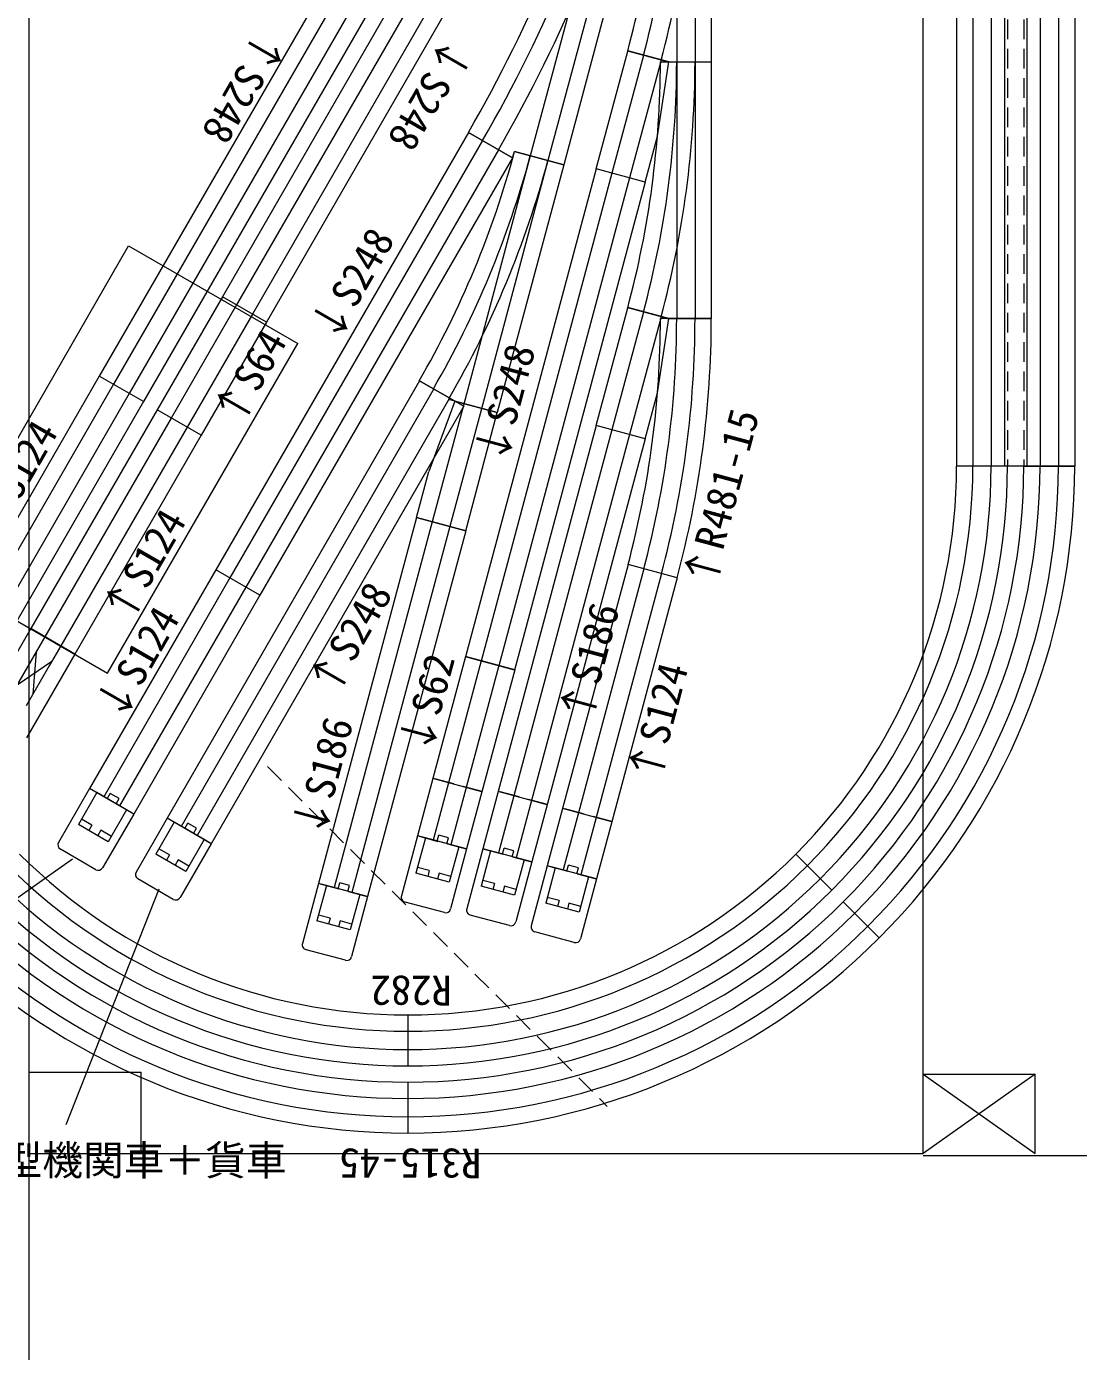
# Model space of a CAD drawing. Units: millimetres, scale not verified. Extents: x -18812 to 36437, y -7239 to 15759.
# Drawn here: x 4218 to 4735, y -2727 to -2077 of the extents above; entities that cross this region are included whole.
import ezdxf
from ezdxf.enums import TextEntityAlignment as Align

# ---------------------------------------------------------------- set-up
doc = ezdxf.new("R2010")
doc.units = ezdxf.units.MM
doc.header["$LTSCALE"] = 8
doc.linetypes.add('DASHED1', pattern=[1.8, 1.2, -0.6])
doc.layers.add('0-6', color=7, linetype='Continuous', lineweight=9)
doc.layers.add('0-7', color=4, linetype='Continuous', lineweight=9)
doc.styles.add('ＭＳ ゴシック', font='')
doc.styles.get('ＭＳ ゴシック').set_extended_font_data('MS Gothic')

msp = doc.modelspace()

# ---------------------------------------------------------------- linework, layer by layer
at = {"layer": '0-6', "color": 2}
for p, q in [((4513.631, -1960.516), (4465.491, -2140.178)), ((4522.325, -1962.845), (4474.184, -2142.507)), ((4537.385, -1968.086), (4537.385, -2094.259)), ((4546.385, -1968.086), (4546.385, -2094.259)), ((4445.214, -1998.58), (4321.214, -2213.354)), ((4453.008, -2003.08), (4329.008, -2217.854)), ((4384.787, -2037.593), (4260.787, -2252.368)), ((4392.581, -2042.093), (4268.581, -2256.868)), ((4682.809, -2044.509), (4682.809, -2292.509)), ((4691.809, -2044.509), (4691.809, -2292.509)), ((4715.809, -2044.509), (4715.809, -2292.509)), ((4724.809, -2044.509), (4724.809, -2292.509)), ((4521.038, -2090.922), (4505.553, -2148.711)), ((4529.731, -2093.251), (4514.247, -2151.04)), ((4537.385, -2094.086), (4537.385, -2220.259)), ((4546.385, -2094.086), (4546.385, -2220.259)), ((4442.034, -2132.687), (4318.034, -2347.461)), ((4449.828, -2137.187), (4325.828, -2351.961)), ((4465.491, -2140.178), (4432.835, -2262.051)), ((4474.184, -2142.507), (4441.528, -2264.381)), ((4505.553, -2148.711), (4441.366, -2388.26)), ((4514.247, -2151.04), (4450.059, -2390.59)), ((4321.214, -2213.354), (4289.135, -2268.917)), ((4329.008, -2217.854), (4296.929, -2273.417)), ((4521.038, -2216.922), (4505.553, -2274.711)), ((4529.731, -2219.251), (4514.247, -2277.04)), ((4260.787, -2252.368), (4198.787, -2359.755)), ((4268.581, -2256.868), (4206.581, -2364.255)), ((4418.078, -2254.642), (4294.078, -2469.417)), ((4425.872, -2259.142), (4301.872, -2473.917)), ((4432.835, -2262.051), (4417.35, -2319.84)), ((4289.135, -2268.917), (4227.135, -2376.304)), ((4441.528, -2264.381), (4426.044, -2322.17)), ((4296.929, -2273.417), (4234.929, -2380.804)), ((4505.553, -2274.711), (4457.413, -2454.373)), ((4514.247, -2277.04), (4466.106, -2456.702)), ((4417.35, -2319.84), (4369.21, -2499.503)), ((4426.044, -2322.17), (4377.903, -2501.832)), ((4318.034, -2347.461), (4256.034, -2454.848)), ((4521.21, -2342.944), (4489.116, -2462.719)), ((4529.903, -2345.274), (4497.81, -2465.049)), ((4325.828, -2351.961), (4263.828, -2459.348)), ((4227.135, -2376.304), (4210.135, -2405.749)), ((4234.929, -2380.804), (4229.264, -2390.618)), ((4222.782, -2383.843), (4221.282, -2404.442)), ((4213.488, -2399.942), (4230.576, -2388.343)), ((4229.264, -2390.618), (4217.929, -2410.249)), ((4441.405, -2388.116), (4425.358, -2448.003)), ((4450.098, -2390.445), (4434.052, -2450.332)), ((4425.358, -2448.003), (4417.827, -2476.111)), ((4434.052, -2450.332), (4426.52, -2478.441)), ((4457.413, -2454.373), (4449.881, -2482.481)), ((4466.106, -2456.702), (4458.575, -2484.811)), ((4489.116, -2462.719), (4481.585, -2490.828)), ((4497.81, -2465.049), (4490.278, -2493.157))]:
    msp.add_line(p, q, dxfattribs=at)
at = {"layer": '0-6'}
for p, q in [((4530.052, -1964.916), (4481.912, -2144.578)), ((4554.385, -1968.086), (4554.385, -2094.086)), ((4438.286, -1994.58), (4314.286, -2209.354)), ((4459.937, -2007.08), (4335.937, -2221.854)), ((4377.859, -2033.593), (4253.859, -2248.368)), ((4674.809, -2044.509), (4674.809, -2292.509)), ((4698.309, -2044.509), (4698.309, -2292.509)), ((4709.309, -2044.509), (4709.309, -2292.509)), ((4732.809, -2044.509), (4732.809, -2292.509)), ((4532.849, -2094.086), (4513.31, -2088.851)), ((4529.385, -2094.086), (4554.385, -2094.086)), ((4532.849, -2094.086), (4554.385, -2094.086)), ((4554.385, -2094.086), (4554.385, -2220.086)), ((4435.105, -2128.687), (4311.105, -2343.461)), ((4456.756, -2141.187), (4435.105, -2128.687)), ((4521.974, -2153.111), (4528.006, -2130.597)), ((4481.912, -2144.578), (4457.763, -2138.108)), ((4457.763, -2138.108), (4481.912, -2144.578)), ((4457.763, -2138.108), (4481.912, -2144.578)), ((4456.756, -2141.187), (4332.756, -2355.961)), ((4497.826, -2146.64), (4433.639, -2386.19)), ((4481.912, -2144.578), (4449.3, -2266.285)), ((4521.974, -2153.111), (4497.826, -2146.64)), ((4521.974, -2153.111), (4457.787, -2392.66)), ((4314.286, -2209.354), (4282.207, -2264.917)), ((4335.937, -2221.854), (4314.286, -2209.354)), ((4335.937, -2221.854), (4314.286, -2209.354)), ((4532.849, -2220.086), (4513.31, -2214.851)), ((4335.937, -2221.854), (4303.858, -2277.417)), ((4554.385, -2220.086), (4529.385, -2220.086)), ((4532.849, -2220.086), (4554.385, -2220.086)), ((4253.859, -2248.368), (4191.859, -2355.755)), ((4275.509, -2260.868), (4253.859, -2248.368)), ((4275.509, -2260.868), (4253.859, -2248.368)), ((4275.509, -2260.868), (4253.859, -2248.368)), ((4411.15, -2250.642), (4287.15, -2465.417)), ((4428.498, -2260.711), (4410.981, -2250.597)), ((4432.801, -2263.142), (4411.15, -2250.642)), ((4521.974, -2279.111), (4528.006, -2256.597)), ((4275.509, -2260.868), (4213.509, -2368.255)), ((4428.498, -2260.711), (4415.656, -2295.256)), ((4428.498, -2260.711), (4449.3, -2266.285)), ((4449.3, -2266.285), (4428.498, -2260.711)), ((4282.207, -2264.917), (4220.207, -2372.304)), ((4303.858, -2277.417), (4282.207, -2264.917)), ((4303.858, -2277.417), (4282.207, -2264.917)), ((4433.771, -2324.24), (4449.3, -2266.285)), ((4497.826, -2272.64), (4449.686, -2452.302)), ((4521.974, -2279.111), (4497.826, -2272.64)), ((4521.974, -2279.111), (4497.826, -2272.64)), ((4521.974, -2279.111), (4497.826, -2272.64)), ((4521.974, -2279.111), (4497.826, -2272.64)), ((4303.858, -2277.417), (4241.858, -2384.804)), ((4521.974, -2279.111), (4473.834, -2458.773)), ((4409.623, -2317.77), (4415.656, -2295.256)), ((4699.809, -2292.509), (4674.809, -2292.509)), ((4699.809, -2292.509), (4674.809, -2292.509)), ((4732.809, -2292.509), (4674.809, -2292.509)), ((4732.809, -2292.509), (4707.809, -2292.509)), ((4707.809, -2292.509), (4732.809, -2292.509)), ((4409.623, -2317.77), (4361.483, -2497.432)), ((4409.623, -2317.77), (4433.771, -2324.24)), ((4433.771, -2324.24), (4409.623, -2317.77)), ((4433.771, -2324.24), (4385.631, -2503.902)), ((4513.483, -2340.874), (4481.389, -2460.649)), ((4537.631, -2347.344), (4513.483, -2340.874)), ((4537.631, -2347.344), (4513.483, -2340.874)), ((4537.631, -2347.344), (4513.483, -2340.874)), ((4537.631, -2347.344), (4513.483, -2340.874)), ((4311.105, -2343.461), (4249.105, -2450.848)), ((4332.756, -2355.961), (4311.105, -2343.461)), ((4332.756, -2355.961), (4311.105, -2343.461)), ((4332.756, -2355.961), (4311.105, -2343.461)), ((4537.631, -2347.344), (4505.537, -2467.119)), ((4332.756, -2355.961), (4270.756, -2463.348)), ((4220.207, -2372.304), (4196.457, -2413.44)), ((4241.858, -2384.804), (4220.207, -2372.304)), ((4241.858, -2384.804), (4220.207, -2372.304)), ((4241.858, -2384.804), (4218.108, -2425.94)), ((4433.678, -2386.045), (4417.631, -2445.932)), ((4457.787, -2392.66), (4433.639, -2386.19)), ((4457.787, -2392.66), (4433.639, -2386.19)), ((4457.787, -2392.66), (4433.639, -2386.19)), ((4457.826, -2392.515), (4433.678, -2386.045)), ((4457.826, -2392.515), (4441.779, -2452.403)), ((4417.631, -2445.932), (4410.099, -2474.041)), ((4441.779, -2452.403), (4417.631, -2445.932)), ((4441.779, -2452.403), (4417.631, -2445.932)), ((4249.105, -2450.848), (4233.855, -2477.262)), ((4270.756, -2463.348), (4249.105, -2450.848)), ((4252.57, -2452.848), (4249.105, -2450.848)), ((4441.779, -2452.403), (4434.247, -2480.511)), ((4449.686, -2452.302), (4442.154, -2480.411)), ((4473.834, -2458.773), (4449.686, -2452.302)), ((4473.834, -2458.773), (4449.686, -2452.302)), ((4473.834, -2458.773), (4466.302, -2486.881)), ((4270.756, -2463.348), (4255.506, -2489.762)), ((4270.756, -2463.348), (4267.292, -2461.348)), ((4287.15, -2465.417), (4271.9, -2491.83)), ((4308.801, -2477.917), (4287.15, -2465.417)), ((4290.614, -2467.417), (4287.15, -2465.417)), ((4481.389, -2460.649), (4473.857, -2488.757)), ((4505.537, -2467.119), (4481.389, -2460.649)), ((4505.537, -2467.119), (4481.389, -2460.649)), ((4505.537, -2467.119), (4498.005, -2495.228)), ((4308.801, -2477.917), (4293.551, -2504.33)), ((4308.801, -2477.917), (4305.336, -2475.917)), ((4410.099, -2474.041), (4402.205, -2503.502)), ((4434.247, -2480.511), (4410.099, -2474.041)), ((4413.963, -2475.076), (4410.099, -2474.041)), ((4252.091, -2490.677), (4234.771, -2480.677)), ((4434.247, -2480.511), (4426.353, -2509.972)), ((4434.247, -2480.511), (4430.384, -2479.476)), ((4442.154, -2480.411), (4434.26, -2509.872)), ((4466.302, -2486.881), (4442.154, -2480.411)), ((4446.018, -2481.446), (4442.154, -2480.411)), ((4595.875, -2483.074), (4613.552, -2500.752)), ((4595.875, -2483.074), (4613.552, -2500.752)), ((4466.302, -2486.881), (4458.408, -2516.342)), ((4466.302, -2486.881), (4462.438, -2485.846)), ((4473.857, -2488.757), (4465.963, -2518.218)), ((4498.005, -2495.228), (4473.857, -2488.757)), ((4477.721, -2489.792), (4473.857, -2488.757)), ((4290.136, -2505.246), (4272.815, -2495.246)), ((4361.483, -2497.432), (4353.589, -2526.893)), ((4385.631, -2503.902), (4361.483, -2497.432)), ((4385.631, -2503.902), (4361.483, -2497.432)), ((4365.346, -2498.467), (4361.483, -2497.432)), ((4498.005, -2495.228), (4490.111, -2524.688)), ((4498.005, -2495.228), (4494.142, -2494.192)), ((4385.631, -2503.902), (4377.737, -2533.363)), ((4385.631, -2503.902), (4381.767, -2502.867)), ((4423.291, -2511.74), (4403.973, -2506.563)), ((4619.209, -2506.408), (4636.887, -2524.086)), ((4619.209, -2506.408), (4636.887, -2524.086)), ((4455.346, -2518.11), (4436.028, -2512.934)), ((4487.05, -2526.456), (4467.731, -2521.28)), ((4374.675, -2535.131), (4355.357, -2529.955)), ((4405.309, -2562.009), (4405.309, -2587.009)), ((4405.309, -2562.009), (4405.309, -2587.009)), ((4405.309, -2595.009), (4405.309, -2620.009)), ((4405.309, -2595.009), (4405.309, -2620.009))]:
    msp.add_line(p, q, dxfattribs=at)
at = {"layer": '0-6', "color": 4, "linetype": 'DASHED1'}
for p, q in [((4699.809, -2044.509), (4699.809, -2292.509)), ((4707.809, -2044.509), (4707.809, -2292.509)), ((4428.498, -2260.711), (4425.152, -2259.814)), ((4457.826, -2392.515), (4433.678, -2386.045)), ((4336.516, -2440.096), (4503.321, -2606.901)), ((4441.818, -2452.258), (4417.67, -2445.787)), ((4473.873, -2458.628), (4449.724, -2452.158)), ((4505.576, -2466.974), (4481.428, -2460.504)), ((4434.208, -2480.656), (4410.06, -2474.186)), ((4466.263, -2487.026), (4442.115, -2480.556)), ((4497.967, -2495.373), (4473.819, -2488.902)), ((4385.592, -2504.047), (4361.444, -2497.577))]:
    msp.add_line(p, q, dxfattribs=at)
at = {"layer": '0-6', "color": 4}
for p, q in [((4174.775, -2346.256), (4268.275, -2184.309)), ((4268.275, -2184.309), (4351.413, -2232.309)), ((4252.57, -2452.848), (4243.57, -2468.437)), ((4267.292, -2461.348), (4252.57, -2452.848)), ((4257.766, -2455.848), (4259.266, -2453.25)), ((4263.596, -2455.75), (4259.266, -2453.25)), ((4262.096, -2458.348), (4263.596, -2455.75)), ((4267.292, -2461.348), (4258.292, -2476.937)), ((4258.292, -2476.937), (4243.57, -2468.437)), ((4250.266, -2468.839), (4245.07, -2465.839)), ((4250.266, -2468.839), (4248.766, -2471.437)), ((4254.596, -2471.339), (4253.096, -2473.937)), ((4259.792, -2474.339), (4254.596, -2471.339)), ((4290.614, -2467.417), (4281.614, -2483.005)), ((4305.336, -2475.917), (4290.614, -2467.417)), ((4295.81, -2470.417), (4297.31, -2467.819)), ((4301.64, -2470.319), (4297.31, -2467.819)), ((4300.14, -2472.917), (4301.64, -2470.319)), ((4305.336, -2475.917), (4296.336, -2491.505)), ((4413.963, -2475.076), (4409.304, -2492.463)), ((4430.384, -2479.476), (4413.963, -2475.076)), ((4419.758, -2476.629), (4420.535, -2473.731)), ((4425.365, -2475.025), (4420.535, -2473.731)), ((4424.588, -2477.923), (4425.365, -2475.025)), ((4296.336, -2491.505), (4281.614, -2483.005)), ((4288.31, -2483.407), (4283.114, -2480.407)), ((4288.31, -2483.407), (4286.81, -2486.005)), ((4430.384, -2479.476), (4425.725, -2496.863)), ((4446.018, -2481.446), (4441.359, -2498.833)), ((4462.438, -2485.846), (4446.018, -2481.446)), ((4451.813, -2482.999), (4452.59, -2480.101)), ((4457.419, -2481.395), (4452.59, -2480.101)), ((4456.643, -2484.293), (4457.419, -2481.395)), ((4292.64, -2485.907), (4291.14, -2488.505)), ((4297.836, -2488.907), (4292.64, -2485.907)), ((4415.876, -2491.118), (4410.081, -2489.565)), ((4415.876, -2491.118), (4415.1, -2494.016)), ((4462.438, -2485.846), (4457.78, -2503.233)), ((4477.721, -2489.792), (4473.062, -2507.179)), ((4494.142, -2494.192), (4477.721, -2489.792)), ((4483.517, -2491.345), (4484.293, -2488.448)), ((4489.123, -2489.742), (4484.293, -2488.448)), ((4488.346, -2492.639), (4489.123, -2489.742)), ((4371.142, -2500.02), (4371.918, -2497.122)), ((4376.748, -2498.416), (4371.918, -2497.122)), ((4425.725, -2496.863), (4409.304, -2492.463)), ((4420.706, -2492.412), (4419.929, -2495.31)), ((4426.501, -2493.965), (4420.706, -2492.412)), ((4447.931, -2497.488), (4442.135, -2495.935)), ((4447.931, -2497.488), (4447.154, -2500.386)), ((4494.142, -2494.192), (4489.483, -2511.579)), ((4365.346, -2498.467), (4360.688, -2515.854)), ((4381.767, -2502.867), (4365.346, -2498.467)), ((4375.972, -2501.314), (4376.748, -2498.416)), ((4381.767, -2502.867), (4377.108, -2520.254)), ((4457.78, -2503.233), (4441.359, -2498.833)), ((4452.761, -2498.782), (4451.984, -2501.68)), ((4458.556, -2500.335), (4452.761, -2498.782)), ((4479.634, -2505.834), (4473.839, -2504.281)), ((4489.483, -2511.579), (4473.062, -2507.179)), ((4479.634, -2505.834), (4478.858, -2508.732)), ((4484.464, -2507.128), (4483.687, -2510.026)), ((4490.259, -2508.681), (4484.464, -2507.128)), ((4377.108, -2520.254), (4360.688, -2515.854)), ((4367.26, -2514.509), (4361.464, -2512.956)), ((4367.26, -2514.509), (4366.483, -2517.407)), ((4372.089, -2515.803), (4371.313, -2518.701)), ((4377.885, -2517.356), (4372.089, -2515.803))]:
    msp.add_line(p, q, dxfattribs=at)
at = {"layer": '0-6', "color": 5}
for p, q in [((4240.647, -2485.559), (4129.751, -2563.838)), ((4283.049, -2500.236), (4237.386, -2616.025))]:
    msp.add_line(p, q, dxfattribs=at)
at = {"layer": '0-6'}
for points in [[(4377.859, -2033.593), (4399.509, -2046.093), (4275.509, -2260.868)], [(4521.974, -2153.111), (4497.826, -2146.64), (4513.31, -2088.851)], [(4528.006, -2130.597), (4533.517, -2094.087), (4513.355, -2088.685)], [(4435.106, -2128.687), (4456.756, -2141.187), (4457.763, -2138.108), (4481.912, -2144.578)], [(4521.974, -2279.111), (4497.826, -2272.64), (4513.31, -2214.851)], [(4528.006, -2256.597), (4533.517, -2220.087), (4513.355, -2214.685)], [(4411.15, -2250.642), (4432.801, -2263.142), (4308.801, -2477.917)]]:
    msp.add_lwpolyline(points, dxfattribs=at)
at = {"layer": '0-6', "color": 4}
msp.add_lwpolyline([(4174.775, -2346.256), (4257.913, -2394.256), (4351.413, -2232.309)], dxfattribs=at)
at = {"layer": '0-6'}
for centre, radius, start, end in [((3824.675, -1774.986), 705.5, 329.91073, 344.92869), ((4060.885, -1967.18), 468.5, 344.94755, 359.88918), ((4060.885, -2093.18), 468.5, 344.94755, 359.88918), ((4005.463, -2015.976), 468.5, 329.94755, 344.88918), ((4060.885, -2219.848), 468.5, 345.02918, 359.97082), ((4060.885, -2219.848), 493.5, 345.02771, 359.97229), ((4405.309, -2292.509), 269.5, 315, 0), ((4405.309, -2292.509), 294.5, 315, 0), ((4405.309, -2292.509), 302.5, 315, 0), ((4405.309, -2292.509), 327.5, 315, 0), ((4236.021, -2478.512), 2.5, 150, 240), ((4405.309, -2292.509), 269.5, 225, 270), ((4405.309, -2292.509), 269.5, 270, 315), ((4253.341, -2488.512), 2.5, 240, 330), ((4274.065, -2493.08), 2.5, 150, 240), ((4405.309, -2292.509), 294.5, 225, 270), ((4291.386, -2503.08), 2.5, 240, 330), ((4404.62, -2504.149), 2.5, 165, 255), ((4405.309, -2292.509), 294.5, 270, 315), ((4405.309, -2292.509), 302.5, 225, 270), ((4405.309, -2292.509), 302.5, 270, 315), ((4423.939, -2509.325), 2.5, 255, 345), ((4436.675, -2510.519), 2.5, 165, 255), ((4455.993, -2515.695), 2.5, 255, 345), ((4405.309, -2292.509), 327.5, 225, 270), ((4405.309, -2292.509), 327.5, 270, 315), ((4468.378, -2518.865), 2.5, 165, 255), ((4356.004, -2527.54), 2.5, 165, 255), ((4487.697, -2524.041), 2.5, 255, 345), ((4375.322, -2532.716), 2.5, 255, 345)]:
    msp.add_arc(centre, radius, start, end, dxfattribs=at)
at = {"layer": '0-6', "color": 2}
for centre, radius, start, end in [((3824.675, -1774.986), 713.5, 329.91173, 344.92869), ((3824.675, -1774.986), 722.5, 329.91283, 344.92869), ((4060.885, -1967.18), 476.5, 344.94844, 359.89104), ((4060.885, -1967.18), 485.5, 344.94939, 359.89256), ((4060.885, -2093.18), 476.5, 344.94844, 359.89104), ((4060.885, -2093.18), 485.5, 344.94939, 359.89256), ((4005.463, -2015.976), 476.5, 329.94844, 344.89104), ((4005.463, -2015.976), 485.5, 329.94939, 344.89256), ((4060.885, -2219.848), 476.5, 345.02869, 359.97131), ((4060.885, -2219.848), 485.5, 345.02816, 359.97184), ((4405.309, -2292.509), 277.5, 315, 0), ((4405.309, -2292.509), 286.5, 315, 0), ((4405.309, -2292.509), 310.5, 315, 0), ((4405.309, -2292.509), 319.5, 315, 0), ((4405.309, -2292.509), 277.5, 225, 270), ((4405.309, -2292.509), 277.5, 270, 315), ((4405.309, -2292.509), 286.5, 225, 270), ((4405.309, -2292.509), 286.5, 270, 315), ((4405.309, -2292.509), 310.5, 225, 270), ((4405.309, -2292.509), 310.5, 270, 315), ((4405.309, -2292.509), 319.5, 225, 270), ((4405.309, -2292.509), 319.5, 270, 315)]:
    msp.add_arc(centre, radius, start, end, dxfattribs=at)
at = {"layer": '0-7', "color": 6}
for p, q in [((4219.481, -3232.074), (4219.481, 977.926)), ((4658.481, -2630.074), (4658.481, 977.926)), ((4219.481, -2630.074), (4658.481, -2630.074)), ((4658.481, -2631.074), (5129.481, -2631.074))]:
    msp.add_line(p, q, dxfattribs=at)
at = {"layer": '0-7'}
for p, q in [((4219.481, -2590.074), (4274.481, -2590.074)), ((4274.481, -2630.074), (4274.481, -2590.074)), ((4658.481, -2591.074), (4713.481, -2591.074)), ((4713.481, -2630.074), (4713.481, -2591.074))]:
    msp.add_line(p, q, dxfattribs=at)
at = {"layer": '0-7', "color": 1}
for p, q in [((4658.481, -2591.074), (4713.481, -2630.074)), ((4713.481, -2591.074), (4658.481, -2630.074))]:
    msp.add_line(p, q, dxfattribs=at)

# ---------------------------------------------------------------- texts
at = {"layer": '0-6', "color": 3, "style": 'ＭＳ ゴシック'}
for s, rotation, p in [('↑S248', 240, (4329.811, -2074.502)), ('↓S248', 240, (4421.112, -2078.003)), ('↓S248', 60, (4373.179, -2235.281)), ('↑S64', 60, (4325.342, -2276.595)), ('↓S248', 75, (4456.895, -2293.99)), ('↑R481-15', 75, (4559.094, -2354.875)), ('↓S124', 60, (4207.922, -2329.869)), ('↑S124', 60, (4270.981, -2373.358)), ('↑S248', 60, (4372.092, -2409.236)), ('↑S186', 75, (4498.21, -2421.195)), ('↓S124', 60, (4267.719, -2421.195)), ('↓S62', 75, (4419.93, -2436.416)), ('↑S124', 75, (4531.913, -2450.55)), ('↓S186', 75, (4367.466, -2477.315))]:
    msp.add_text(s, height=14.66, rotation=rotation, dxfattribs=at).set_placement(p, align=Align.BOTTOM_LEFT)
at = {"layer": '0-6', "style": 'ＭＳ ゴシック'}
for s, p in [('R282', (4426.967, -2538.395)), ('R315-45', (4441.484, -2623.229))]:
    msp.add_text(s, height=14.66, rotation=180, dxfattribs=at).set_placement(p, align=Align.BOTTOM_LEFT)
at = {"layer": '0-6', "color": 3, "style": 'ＭＳ ゴシック'}
msp.add_text('Bﾄﾚ凸型機関車＋貨車', height=14.66, dxfattribs=at).set_placement((4155.889, -2645.07), align=Align.BOTTOM_LEFT)

doc.saveas('drawing.dxf')
